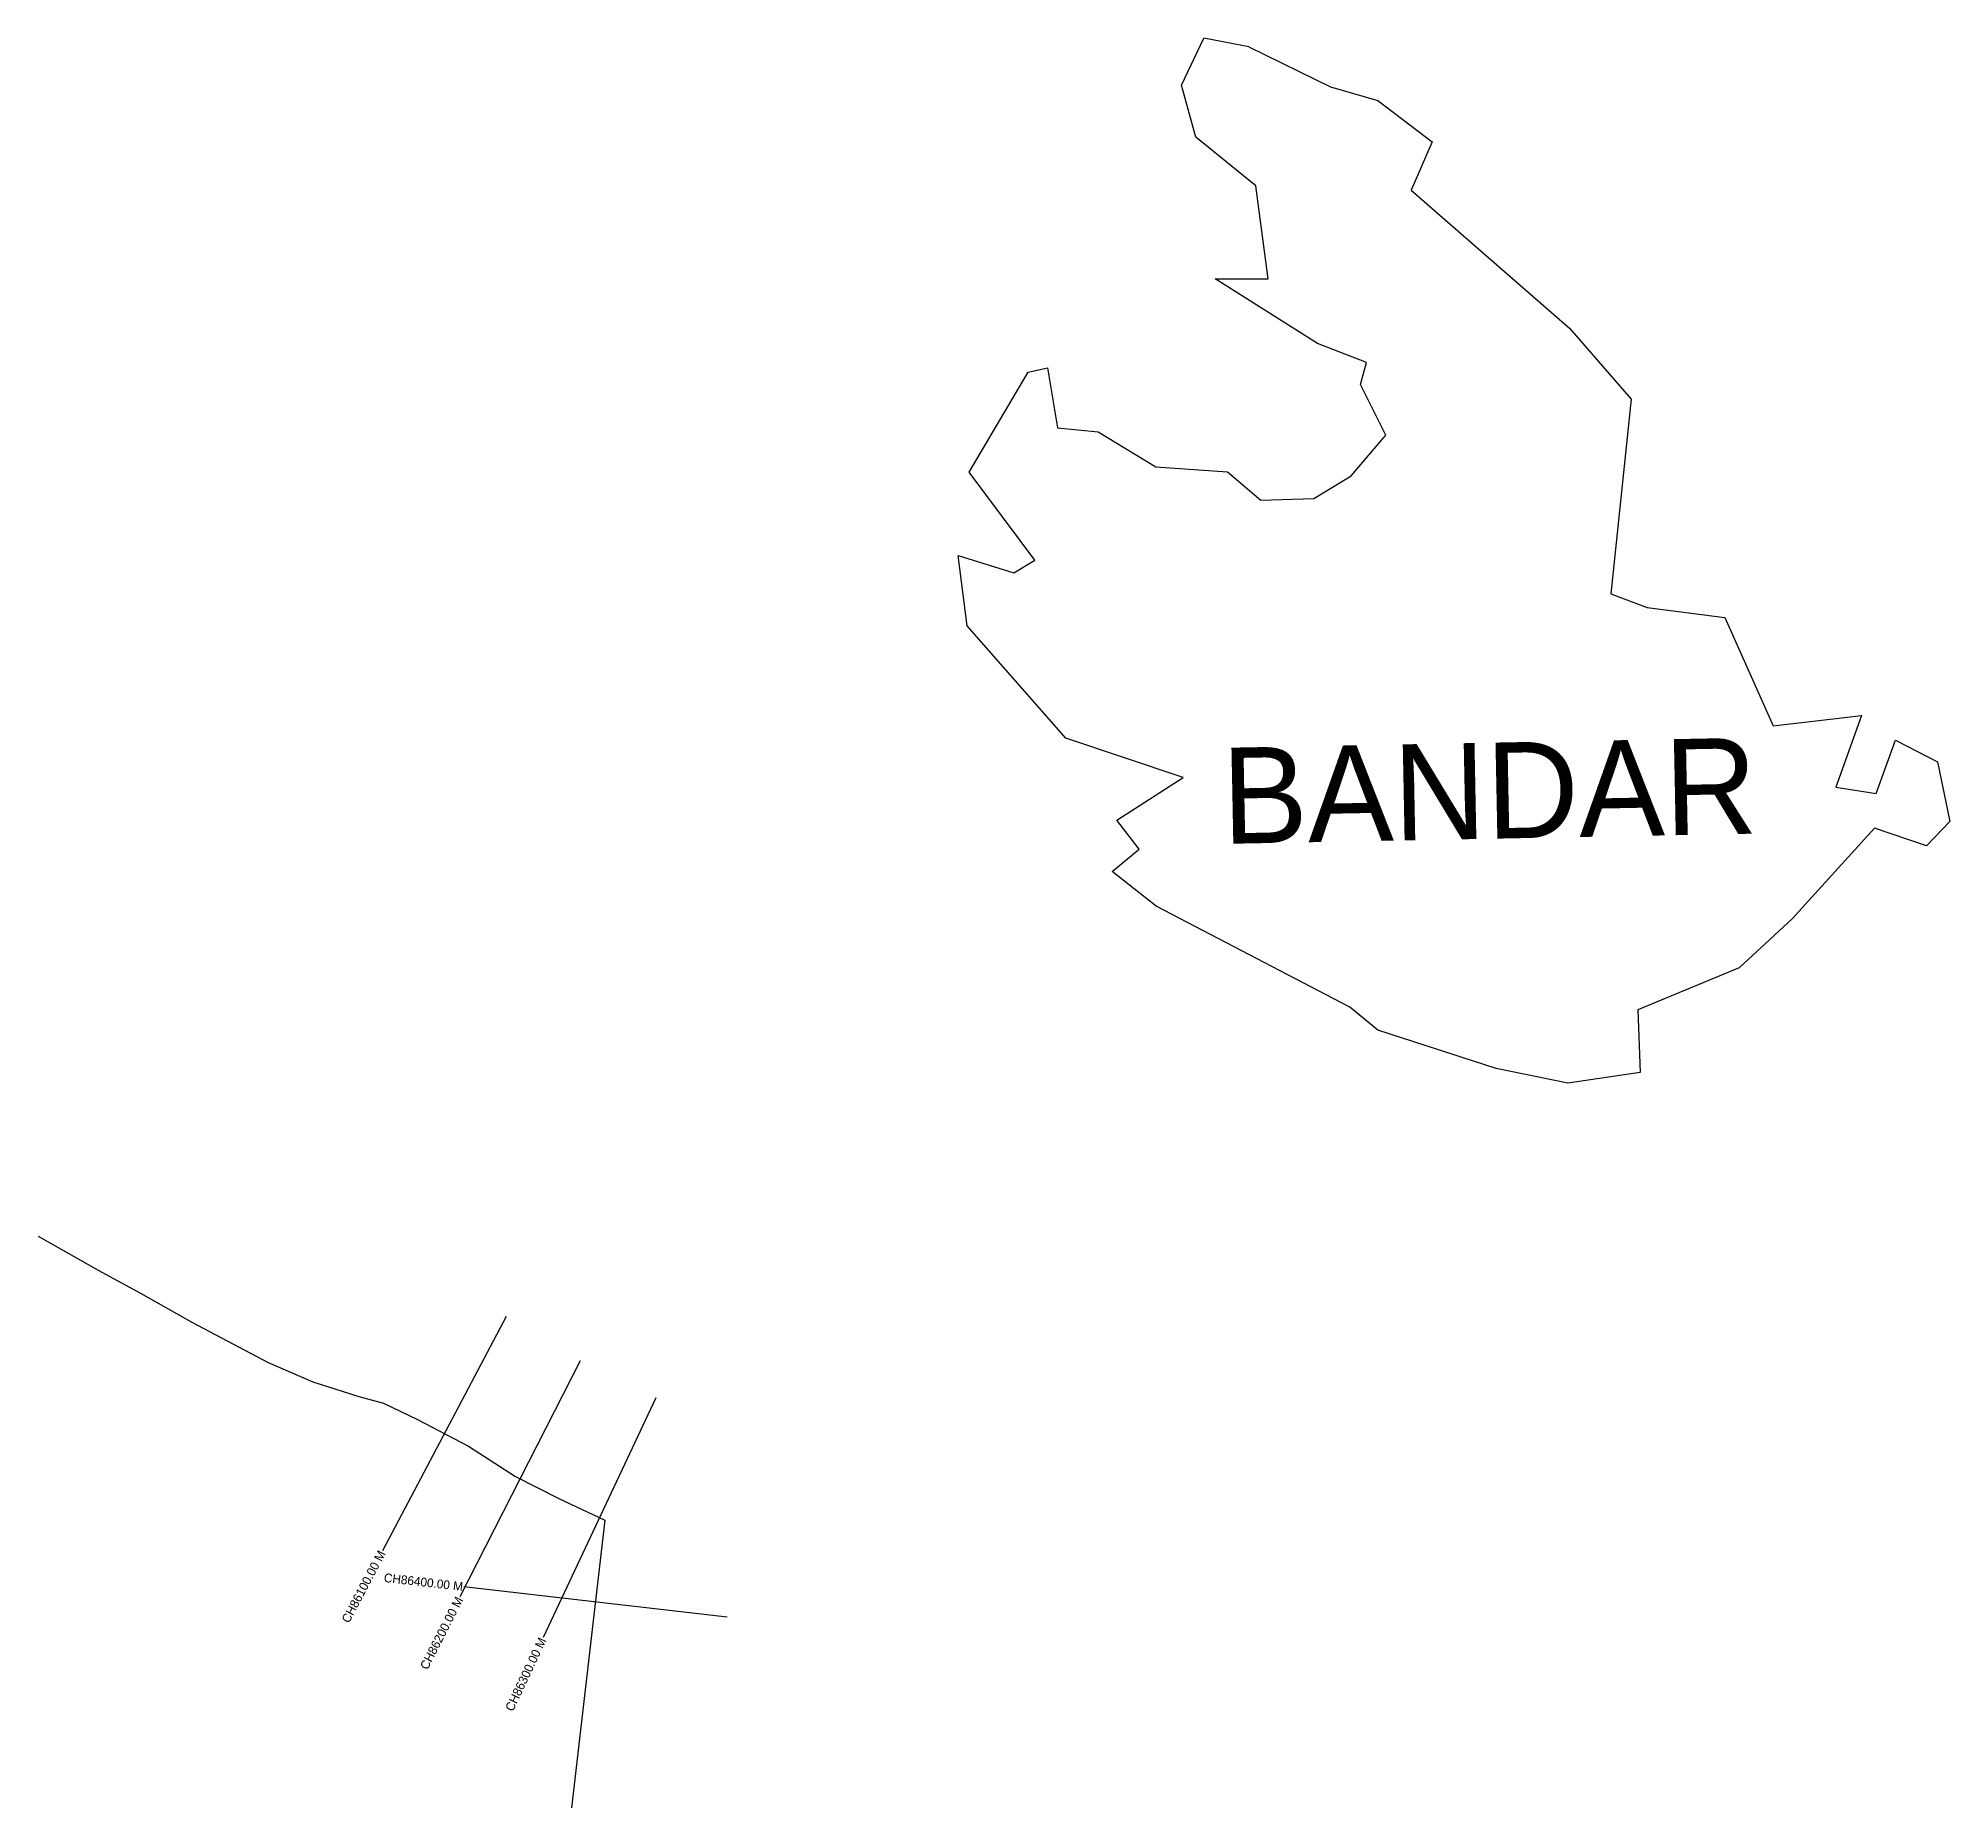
# Model space of a CAD drawing. Header units: metres. Extents: x 264439 to 266603, y 2157936 to 2159939.
import ezdxf
from ezdxf.enums import TextEntityAlignment as Align

# ---------------------------------------------------------------- set-up
doc = ezdxf.new("R2010")
doc.units = ezdxf.units.M
doc.header["$MEASUREMENT"] = 0
for name, color, linetype in [('CS', 134, 'Continuous'), ('CSMark', 6, 'Continuous'), ('NATURALLY PROTECTED', 3, 'Continuous'), ('village', 3, 'Continuous'), ('VILLAGE NAME', 250, 'Continuous')]:
    doc.layers.add(name, color=color, linetype=linetype)

msp = doc.modelspace()

# ---------------------------------------------------------------- linework, layer by layer
at = {"color": 3}
msp.add_line((265809.2, 2159929.6), (265758.2, 2159939.4), dxfattribs=at)
at = {"layer": 'CS'}
for p, q in [((264968.4, 2158492.3), (264828.5, 2158226.9)), ((265052.2, 2158442), (264916.1, 2158174.6)), ((265137.8, 2158400.1), (265010.2, 2158128.6)), ((265218.5, 2158151.7), (264920.5, 2158186.2))]:
    msp.add_line(p, q, dxfattribs=at)
at = {"layer": 'NATURALLY PROTECTED'}
for p, q in [((264438.7, 2158583.2), (264506.4, 2158544.7)), ((264506.4, 2158544.7), (264554.3, 2158518.5)), ((264554.3, 2158518.5), (264612.6, 2158485.8)), ((264612.6, 2158485.8), (264699, 2158440)), ((264699, 2158440), (264749.4, 2158418)), ((264749.4, 2158418), (264801.7, 2158401.5)), ((264801.7, 2158401.5), (264829.6, 2158393.9)), ((264829.6, 2158393.9), (264868, 2158375.7)), ((264868, 2158375.7), (264925.7, 2158345.3)), ((264925.7, 2158345.3), (264979, 2158311)), ((264979, 2158311), (265028.1, 2158286)), ((265028.1, 2158286), (265080.2, 2158261.5)), ((265080.2, 2158261.5), (265042.5, 2157935.9))]:
    msp.add_line(p, q, dxfattribs=at)
at = {"layer": 'village', "color": 3}
for p, q in [((265733.2, 2159886.4), (265758.2, 2159939.4)), ((265809.2, 2159929.6), (265901.7, 2159884.2)), ((265749.4, 2159827.5), (265733.2, 2159886.4)), ((265901.7, 2159884.2), (265955.4, 2159868.7)), ((265955.4, 2159868.7), (266016.9, 2159822)), ((265817.3, 2159772.3), (265749.4, 2159827.5)), ((266016.9, 2159822), (265993.1, 2159767.4)), ((265831.2, 2159667), (265817.3, 2159772.3)), ((265993.1, 2159767.4), (266172.5, 2159611)), ((265887, 2159593.8), (265771.2, 2159667.1)), ((265771.2, 2159667.1), (265831.2, 2159667)), ((266172.5, 2159611), (266242.1, 2159530.6)), ((265942.4, 2159572.4), (265887, 2159593.8)), ((265559.5, 2159561.3), (265581.3, 2159566.1)), ((265581.3, 2159566.1), (265592.7, 2159498.3)), ((265935.9, 2159547.3), (265942.4, 2159572.4)), ((265492.7, 2159448.2), (265559.5, 2159561.3)), ((265964.3, 2159489.9), (265935.9, 2159547.3)), ((266242.1, 2159530.6), (266219.2, 2159310.3)), ((265592.7, 2159498.3), (265638.6, 2159493.6)), ((265638.6, 2159493.6), (265703.9, 2159454)), ((265925.1, 2159443.9), (265964.3, 2159489.9)), ((265567, 2159348.5), (265492.7, 2159448.2)), ((265703.9, 2159454), (265785.2, 2159448.6)), ((265785.2, 2159448.6), (265823, 2159416.5)), ((265882.8, 2159418.1), (265925.1, 2159443.9)), ((265823, 2159416.5), (265882.8, 2159418.1)), ((265490.4, 2159274.2), (265480.2, 2159353.6)), ((265480.2, 2159353.6), (265543.1, 2159334.2)), ((265543.1, 2159334.2), (265567, 2159348.5)), ((266219.2, 2159310.3), (266260.4, 2159295)), ((266260.4, 2159295), (266348.2, 2159283.6)), ((266348.2, 2159283.6), (266402.9, 2159160.7)), ((265602.2, 2159146.8), (265490.4, 2159274.2)), ((266402.9, 2159160.7), (266502.9, 2159172.4)), ((266502.9, 2159172.4), (266473.9, 2159091.6)), ((265735.1, 2159102.4), (265602.2, 2159146.8)), ((266519.6, 2159084.1), (266541.4, 2159144.5)), ((266541.4, 2159144.5), (266589, 2159120.2)), ((266589, 2159120.2), (266602.9, 2159052.7)), ((265659.9, 2159054), (265735.1, 2159102.4)), ((266473.9, 2159091.6), (266519.6, 2159084.1)), ((265685.3, 2159021.1), (265659.9, 2159054)), ((266602.9, 2159052.7), (266576.4, 2159025.1)), ((266517.6, 2159044.9), (266424.4, 2158942.4)), ((266576.4, 2159025.1), (266517.6, 2159044.9)), ((265654.4, 2158996.1), (265685.3, 2159021.1)), ((265704.5, 2158956.8), (265654.4, 2158996.1)), ((265923.5, 2158842.2), (265704.5, 2158956.8)), ((266424.4, 2158942.4), (266364.4, 2158886.8)), ((266364.4, 2158886.8), (266249.8, 2158839.4)), ((265955.3, 2158816.3), (265923.5, 2158842.2)), ((266249.8, 2158839.4), (266252.3, 2158768.2)), ((266089.3, 2158772.9), (265955.3, 2158816.3)), ((266170.6, 2158756.4), (266089.3, 2158772.9)), ((266252.3, 2158768.2), (266170.6, 2158756.4))]:
    msp.add_line(p, q, dxfattribs=at)

# ---------------------------------------------------------------- texts
at = {"layer": 'CSMark'}
for s, rotation, p in [('CH86100.00 M', 62.1969, (264828, 2158226.1)), ('CH86400.00 M', 353.4027, (264919.5, 2158186.3)), ('CH86200.00 M', 63.0229, (264915.7, 2158173.8)), ('CH86300.00 M', 64.8213, (265009.8, 2158127.7))]:
    msp.add_text(s, height=10, rotation=rotation, dxfattribs=at).set_placement(p, align=Align.MIDDLE_RIGHT)
at = {"layer": 'VILLAGE NAME'}
msp.add_text('BANDAR', height=108.75, rotation=1.1028, dxfattribs=at).set_placement((265779.8, 2159027.2))

doc.saveas('drawing.dxf')
